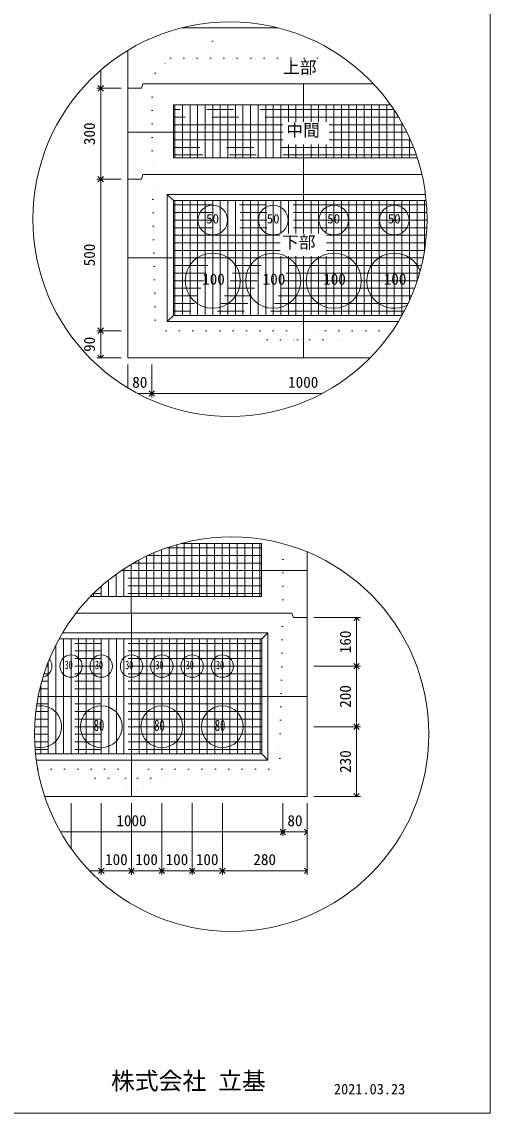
# Model space of a CAD drawing. Units: millimetres, scale not verified. Extents: x -4890 to 18490, y -2316 to 2316.
# Drawn here: x -2944 to -1830, y -1959 to 634 of the extents above; entities that cross this region are included whole.
import ezdxf
from ezdxf.enums import TextEntityAlignment as Align

# ---------------------------------------------------------------- set-up
doc = ezdxf.new("R2010")
doc.units = ezdxf.units.MM
doc.header["$LTSCALE"] = 10
for name, pattern in [('DASHED1', [1.8, 1.2, -0.6]), ('USER2', [50.8, 31.75, -6.35, 6.35, -6.35]), ('USER5', [3.185, 0.01, -3.175])]:
    doc.linetypes.add(name, pattern=pattern)
for name, color, linetype, lineweight in [('0-2_waku', 7, 'Continuous', 18), ('0-3_gaikei', 7, 'Continuous', 18), ('0-4_kakure', 7, 'DASHED1', 5), ('0-5_sunpou', 7, 'Continuous', 5), ('0-8_hole', 7, 'Continuous', 18), ('0-9_uchigawa', 6, 'Continuous', 18), ('0-E_文字１', 7, 'Continuous', 18), ('0-F_コア部分\u3000寸法補助線3', 150, 'USER2', 18), ('1-0_コア部分\u3000寸法補助線2', 150, 'USER2', 18), ('1-1_コア部分\u3000中心補助線', 1, 'Continuous', 18), ('1-2_コア部分\u3000寸法補助線', 7, 'USER2', 5), ('1-3_uchigawa2', 6, 'USER2', 18)]:
    doc.layers.add(name, color=color, linetype=linetype, lineweight=lineweight)
doc.styles.add('ＭＳ ゴシック', font='')
doc.styles.get('ＭＳ ゴシック').set_extended_font_data('MS Gothic')

# ---------------------------------------------------------------- blocks, each defined once
blk = doc.blocks.new('_Open90')
at = {"layer": '0-5_sunpou'}
blk.add_line((0, 0), (-1, 0), dxfattribs=at)
blk.add_lwpolyline([(-0.5, 0.5), (0, 0), (-0.5, -0.5)], dxfattribs=at)

msp = doc.modelspace()

# ---------------------------------------------------------------- linework, layer by layer
at = {"layer": '0-2_waku'}
for p in [(-1829.63, 2316), (-4889.63, -1959), (-4889.63, -1959), (-4889.63, -1959), (-4889.63, -1959)]:
    msp.add_line(p, (-1829.63, -1959), dxfattribs=at)
at = {"layer": '0-3_gaikei'}
for p, q in [((-2562.38, 620.36), (-2508.33, 620.36)), ((-2562.38, 620.36), (-2508.33, 620.36)), ((-2562.38, 620.36), (-2508.33, 620.36)), ((-2335.28, 620.36), (-2562.38, 620.36)), ((-2562.33, 620.36), (-2335.28, 620.36)), ((-2562.33, 620.36), (-2335.28, 620.36)), ((-2691.93, 476.36), (-2691.93, 566.37)), ((-2691.93, 476.36), (-2691.93, -164.44)), ((-2659.53, 476.36), (-2691.93, 476.36)), ((-2659.53, 476.36), (-2691.93, 476.36)), ((-2655.93, 487.16), (-2659.53, 476.36)), ((-2273.72, 487.16), (-2655.32, 487.16)), ((-2107.74, 487.16), (-2274.33, 487.16)), ((-2659.53, 260.36), (-2691.93, 260.36)), ((-2659.53, 260.36), (-2691.93, 260.36)), ((-2655.93, 271.16), (-2659.53, 260.36)), ((-2273.72, 271.16), (-2655.32, 271.16)), ((-1992.03, 271.16), (-2274.33, 271.16)), ((-2691.93, -164.44), (-2115.63, -164.44)), ((-2691.93, -164.44), (-2115.63, -164.44)), ((-2691.93, -164.44), (-2115.63, -164.44)), ((-2265.23, -983.03), (-2265.23, -625.07)), ((-2301.23, -770.63), (-2297.63, -781.43)), ((-2265.23, -781.43), (-2297.63, -781.43))]:
    msp.add_line(p, q, dxfattribs=at)
for points in [[(-2301.23, -770.63), (-2682.83, -770.63), (-2814.9, -770.63)], [(-2889.54, -1206.23), (-2265.23, -1206.23), (-2265.23, -781.43)], [(-2880.4, -1206.23), (-2265.23, -1206.23), (-2265.23, -781.43)]]:
    msp.add_lwpolyline(points, dxfattribs=at)
at = {"layer": '0-4_kakure', "linetype": 'USER5', "lineweight": 18}
for p, q in [((-2490.33, 620.36), (-2490.33, 632.48)), ((-2490.33, 620.36), (-2490.33, 548.36)), ((-2626.52, 512.36), (-2590.52, 548.36)), ((-2590.52, 548.36), (-2178.24, 548.36)), ((-2626.52, 512.36), (-2633.72, 487.16)), ((-2633.72, 487.16), (-2633.72, 271.16)), ((-2626.29, -74.44), (-2633.72, 271.16)), ((-2626.29, -74.44), (-2600.54, -99.64)), ((-2600.54, -99.64), (-2273.72, -99.64)), ((-2360.12, -121.24), (-2381.72, -99.64)), ((-2062.08, -99.64), (-2273.72, -99.64)), ((-2187.32, -121.24), (-2165.72, -99.64)), ((-2360.12, -121.24), (-2288.12, -121.24)), ((-2288.12, -121.24), (-2285.24, -164.44)), ((-2259.32, -121.24), (-2262.2, -164.44)), ((-2259.32, -121.24), (-2187.32, -121.24)), ((-2322.83, -770.63), (-2322.83, -605.49)), ((-2322.83, -770.63), (-2330.26, -1116.23)), ((-2330.26, -1116.23), (-2356.01, -1141.43)), ((-2906.07, -1141.43), (-2682.83, -1141.43)), ((-2769.23, -1163.03), (-2790.83, -1141.43)), ((-2769.23, -1163.03), (-2697.23, -1163.03)), ((-2697.23, -1163.03), (-2694.35, -1206.23)), ((-2356.01, -1141.43), (-2682.83, -1141.43)), ((-2668.43, -1163.03), (-2671.31, -1206.23)), ((-2668.43, -1163.03), (-2596.43, -1163.03)), ((-2596.43, -1163.03), (-2574.83, -1141.43))]:
    msp.add_line(p, q, dxfattribs=at)
at = {"layer": '0-5_sunpou', "color": 150, "lineweight": 18}
for p, q in [((-2756.24, 519.48), (-2756.24, 489.32)), ((-2707.77, 476.36), (-2765.6, 476.36)), ((-2723.61, 476.36), (-2765.6, 476.36)), ((-2756.24, 463.4), (-2756.24, 273.32)), ((-2707.77, 260.36), (-2765.6, 260.36)), ((-2707.77, 260.36), (-2765.6, 260.36)), ((-2756.24, 247.4), (-2756.24, -86.68)), ((-2707.77, -99.64), (-2765.6, -99.64)), ((-2723.61, -99.64), (-2765.6, -99.64)), ((-2756.24, -112.6), (-2756.24, -151.48)), ((-2707.77, -164.44), (-2765.6, -164.44)), ((-2691.93, -180.28), (-2691.93, -235.49)), ((-2634.33, -180.28), (-2634.33, -258.34)), ((-2634.33, -180.28), (-2634.33, -258.34)), ((-2668.15, -248.98), (-2647.29, -248.98)), ((-2621.37, -248.98), (-2229.51, -248.98)), ((-2249.39, -781.43), (-2138.08, -781.43)), ((-2147.44, -794.39), (-2147.44, -883.67)), ((-2249.39, -896.63), (-2138.08, -896.63)), ((-2249.39, -896.63), (-2138.08, -896.63)), ((-2147.44, -909.59), (-2147.44, -1027.67)), ((-2249.39, -1040.63), (-2138.08, -1040.63)), ((-2249.39, -1040.63), (-2138.08, -1040.63)), ((-2147.44, -1053.59), (-2147.44, -1193.27)), ((-2249.39, -1206.23), (-2138.08, -1206.23)), ((-2826.83, -1222.07), (-2826.83, -1329.87)), ((-2754.83, -1222.07), (-2754.83, -1392.53)), ((-2754.83, -1222.07), (-2754.83, -1392.53)), ((-2682.83, -1222.07), (-2682.83, -1392.53)), ((-2682.83, -1222.07), (-2682.83, -1392.53)), ((-2610.83, -1222.07), (-2610.83, -1392.53)), ((-2610.83, -1222.07), (-2610.83, -1392.53)), ((-2538.83, -1222.07), (-2538.83, -1392.53)), ((-2538.83, -1222.07), (-2538.83, -1392.53)), ((-2466.83, -1222.07), (-2466.83, -1392.53)), ((-2466.83, -1222.07), (-2466.83, -1392.53)), ((-2322.83, -1222.07), (-2322.83, -1300.13)), ((-2322.83, -1222.07), (-2322.83, -1300.13)), ((-2265.23, -1222.07), (-2265.23, -1300.13)), ((-2265.23, -1222.07), (-2265.23, -1392.53)), ((-2851.8, -1290.77), (-2335.79, -1290.77)), ((-2309.87, -1290.77), (-2278.19, -1290.77)), ((-2782.69, -1383.17), (-2767.79, -1383.17)), ((-2741.87, -1383.17), (-2695.79, -1383.17)), ((-2669.87, -1383.17), (-2623.79, -1383.17)), ((-2597.87, -1383.17), (-2551.79, -1383.17)), ((-2525.87, -1383.17), (-2479.79, -1383.17)), ((-2453.87, -1383.17), (-2278.19, -1383.17))]:
    msp.add_line(p, q, dxfattribs=at)
for centre in [(-2448.83, 165.44), (-2444.62, -1058.28)]:
    msp.add_circle(centre, 468.88, dxfattribs=at)
at = {"layer": '0-8_hole'}
for centre, radius in [((-2489.72, 163.16), 35.28), ((-2345.72, 163.16), 35.28), ((-2201.72, 163.16), 35.28), ((-2057.72, 163.16), 35.28), ((-2489.72, 19.16), 65.52), ((-2345.72, 19.16), 65.52), ((-2201.72, 19.16), 65.52), ((-2826.83, -896.63), 26.64), ((-2754.83, -896.63), 26.64), ((-2682.83, -896.63), 26.64), ((-2610.83, -896.63), 26.64), ((-2538.83, -896.63), 26.64), ((-2466.83, -896.63), 26.64), ((-2754.83, -1040.63), 49.68), ((-2610.83, -1040.63), 49.68), ((-2466.83, -1040.63), 49.68)]:
    msp.add_circle(centre, radius, dxfattribs=at)
for centre, radius, start, end in [((-2057.72, 19.16), 65.52, 20.66629, 298.32089), ((-2898.83, -896.63), 26.64, 281.59033, 39.2294), ((-2898.83, -1040.63), 49.68, 253.99064, 101.55918)]:
    msp.add_arc(centre, radius, start, end, dxfattribs=at)
at = {"layer": '0-9_uchigawa'}
for p, q in [((-2597.72, 224.36), (-2583.32, 209.96)), ((-2597.72, -78.04), (-2597.72, 224.36)), ((-2583.32, 209.96), (-2273.72, 209.96)), ((-2583.32, -63.64), (-2583.32, 209.96)), ((-2273.72, 209.96), (-1982.07, 209.96)), ((-2597.72, -78.04), (-2583.32, -63.64)), ((-2583.32, -63.64), (-2039.72, -63.64)), ((-2597.72, -78.04), (-2048.13, -78.04)), ((-2358.83, -1119.83), (-2358.83, -817.43)), ((-2373.23, -1105.43), (-2373.23, -831.83)), ((-2911.12, -1105.43), (-2373.23, -1105.43)), ((-2358.83, -1119.83), (-2373.23, -1105.43)), ((-2909.44, -1119.83), (-2358.83, -1119.83))]:
    msp.add_line(p, q, dxfattribs=at)
for points in [[(-2597.72, 224.36), (-2273.72, 224.36), (-1983.67, 224.36)], [(-2855.19, -831.83), (-2682.83, -831.83), (-2373.23, -831.83), (-2358.83, -817.43)], [(-2846.91, -817.43), (-2682.83, -817.43), (-2358.83, -817.43)]]:
    msp.add_lwpolyline(points, dxfattribs=at)
at = {"layer": '0-F_コア部分\u3000寸法補助線3'}
for p, q in [((-2579.72, 310.76), (-2579.72, 436.76)), ((-2543.72, 310.76), (-2543.72, 436.76)), ((-2507.72, 310.76), (-2507.72, 436.76)), ((-2471.72, 310.76), (-2471.72, 436.76)), ((-2435.72, 310.76), (-2435.72, 436.76)), ((-2399.72, 310.76), (-2399.72, 436.76)), ((-2363.72, 310.76), (-2363.72, 436.76)), ((-2327.72, 310.76), (-2327.72, 436.76)), ((-2291.72, 396.99), (-2291.72, 436.76)), ((-2255.72, 396.99), (-2255.72, 436.76)), ((-2219.72, 396.99), (-2219.72, 436.76)), ((-2183.72, 310.76), (-2183.72, 436.76)), ((-2147.72, 310.76), (-2147.72, 436.76)), ((-2111.72, 310.76), (-2111.72, 436.76)), ((-2075.72, 310.76), (-2075.72, 436.76)), ((-2322.72, 389.96), (-2583.32, 389.96)), ((-2037.2, 389.96), (-2212.56, 389.96)), ((-2039.72, 310.76), (-2039.72, 394.51)), ((-2322.72, 353.96), (-2583.32, 353.96)), ((-2291.72, 310.76), (-2291.72, 343.08)), ((-2255.72, 310.76), (-2255.72, 343.08)), ((-2219.72, 310.76), (-2219.72, 343.08)), ((-2019.52, 353.96), (-2212.56, 353.96)), ((-2003.72, 310.76), (-2003.72, 312.83)), ((-2579.72, -63.64), (-2579.72, 209.96)), ((-2543.72, -63.64), (-2543.72, 209.96)), ((-2507.72, -63.64), (-2507.72, 209.96)), ((-2471.72, -63.64), (-2471.72, 209.96)), ((-2435.72, -63.64), (-2435.72, 209.96)), ((-2399.72, -63.64), (-2399.72, 209.96)), ((-2363.72, -63.64), (-2363.72, 209.96)), ((-2327.72, 131.19), (-2327.72, 209.96)), ((-2291.72, 131.19), (-2291.72, 209.96)), ((-2255.72, 131.19), (-2255.72, 209.96)), ((-2219.72, 131.19), (-2219.72, 209.96)), ((-2183.72, -63.64), (-2183.72, 209.96)), ((-2147.72, -63.64), (-2147.72, 209.96)), ((-2111.72, -63.64), (-2111.72, 209.96)), ((-2075.72, -63.64), (-2075.72, 209.96)), ((-2039.72, -63.64), (-2039.72, 209.96)), ((-2003.72, 18.05), (-2003.72, 209.96)), ((-1981.17, 199.16), (-2583.32, 199.16)), ((-1979.96, 163.16), (-2583.32, 163.16)), ((-2329.34, 127.16), (-2583.32, 127.16)), ((-1981.52, 127.16), (-2219.18, 127.16)), ((-2329.34, 91.16), (-2583.32, 91.16)), ((-1985.87, 91.16), (-2219.18, 91.16)), ((-1993.11, 55.16), (-2583.32, 55.16)), ((-2327.72, -63.64), (-2327.72, 77.28)), ((-2291.72, -63.64), (-2291.72, 77.28)), ((-2255.72, -63.64), (-2255.72, 77.28)), ((-2219.72, -63.64), (-2219.72, 77.28)), ((-2003.36, 19.16), (-2583.32, 19.16)), ((-2016.84, -16.84), (-2583.32, -16.84)), ((-2033.86, -52.84), (-2583.32, -52.84)), ((-2593.44, -731.03), (-2593.44, -613.65)), ((-2557.44, -731.03), (-2557.44, -605.03)), ((-2521.44, -731.03), (-2521.44, -605.03)), ((-2485.44, -731.03), (-2485.44, -605.03)), ((-2449.44, -731.03), (-2449.44, -605.03)), ((-2413.44, -731.03), (-2413.44, -605.03)), ((-2377.44, -731.03), (-2377.44, -605.03)), ((-2665.44, -731.03), (-2665.44, -644.66)), ((-2629.44, -731.03), (-2629.44, -627.36)), ((-2701.44, -731.03), (-2701.44, -665.99)), ((-2373.84, -651.83), (-2678.39, -651.83)), ((-2737.44, -731.03), (-2737.44, -692.08)), ((-2373.84, -687.83), (-2732.05, -687.83)), ((-2773.44, -731.03), (-2773.44, -724.03)), ((-2373.23, -842.63), (-2860.97, -842.63)), ((-2844.83, -1105.43), (-2844.83, -831.83)), ((-2808.83, -1105.43), (-2808.83, -831.83)), ((-2772.83, -1105.43), (-2772.83, -831.83)), ((-2736.83, -1105.43), (-2736.83, -831.83)), ((-2700.83, -1105.43), (-2700.83, -831.83)), ((-2664.83, -1105.43), (-2664.83, -831.83)), ((-2628.83, -1105.43), (-2628.83, -831.83)), ((-2592.83, -1105.43), (-2592.83, -831.83)), ((-2556.83, -1105.43), (-2556.83, -831.83)), ((-2520.83, -1105.43), (-2520.83, -831.83)), ((-2484.83, -1105.43), (-2484.83, -831.83)), ((-2448.83, -1105.43), (-2448.83, -831.83)), ((-2412.83, -1105.43), (-2412.83, -831.83)), ((-2376.83, -1105.43), (-2376.83, -831.83)), ((-2373.23, -878.63), (-2877.72, -878.63)), ((-2880.83, -1105.43), (-2880.83, -886.32)), ((-2373.23, -914.63), (-2890.95, -914.63)), ((-2373.23, -950.63), (-2900.97, -950.63)), ((-2373.23, -986.63), (-2907.99, -986.63)), ((-2373.23, -1022.63), (-2912.14, -1022.63)), ((-2373.23, -1058.63), (-2913.5, -1058.63)), ((-2373.23, -1094.63), (-2912.09, -1094.63))]:
    msp.add_line(p, q, dxfattribs=at)
at = {"layer": '1-0_コア部分\u3000寸法補助線2'}
for p, q in [((-2561.72, 310.76), (-2561.72, 436.76)), ((-2525.72, 310.76), (-2525.72, 436.76)), ((-2489.72, 310.76), (-2489.72, 436.76)), ((-2453.72, 310.76), (-2453.72, 436.76)), ((-2381.72, 310.76), (-2381.72, 436.76)), ((-2309.72, 396.99), (-2309.72, 436.76)), ((-2237.72, 396.99), (-2237.72, 436.76)), ((-2165.72, 310.76), (-2165.72, 436.76)), ((-2093.72, 310.76), (-2093.72, 436.76)), ((-2047.55, 407.96), (-2583.32, 407.96)), ((-2309.72, 310.76), (-2309.72, 343.08)), ((-2237.72, 310.76), (-2237.72, 343.08)), ((-2021.72, 310.76), (-2021.72, 358.89)), ((-2012.06, 335.96), (-2583.32, 335.96)), ((-2525.72, -63.64), (-2525.72, 209.96)), ((-2489.72, -63.64), (-2489.72, 209.96)), ((-2453.72, -63.64), (-2453.72, 209.96)), ((-2381.72, -63.64), (-2381.72, 209.96)), ((-2309.72, 131.19), (-2309.72, 209.96)), ((-2237.72, 131.19), (-2237.72, 209.96)), ((-2165.72, -63.64), (-2165.72, 209.96)), ((-2093.72, -63.64), (-2093.72, 209.96)), ((-2021.72, -28.01), (-2021.72, 209.96)), ((-1980.22, 181.16), (-2583.32, 181.16)), ((-2329.34, 109.16), (-2583.32, 109.16)), ((-1983.34, 109.16), (-2219.18, 109.16)), ((-2309.72, -63.64), (-2309.72, 77.28)), ((-2237.72, -63.64), (-2237.72, 77.28)), ((-1997.84, 37.16), (-2583.32, 37.16)), ((-2024.88, -34.84), (-2583.32, -34.84)), ((-2575.44, -731.03), (-2575.44, -608.02)), ((-2503.44, -731.03), (-2503.44, -605.03)), ((-2431.44, -731.03), (-2431.44, -605.03)), ((-2647.44, -731.03), (-2647.44, -635.54)), ((-2373.84, -633.83), (-2643.84, -633.83)), ((-2719.44, -731.03), (-2719.44, -678.39)), ((-2373.84, -705.83), (-2753.86, -705.83)), ((-2862.83, -1105.43), (-2862.83, -846.27)), ((-2790.83, -1105.43), (-2790.83, -831.83)), ((-2718.83, -1105.43), (-2718.83, -831.83)), ((-2646.83, -1105.43), (-2646.83, -831.83)), ((-2574.83, -1105.43), (-2574.83, -831.83)), ((-2502.83, -1105.43), (-2502.83, -831.83)), ((-2430.83, -1105.43), (-2430.83, -831.83)), ((-2373.23, -860.63), (-2869.81, -860.63)), ((-2373.23, -932.63), (-2896.35, -932.63)), ((-2898.83, -1105.43), (-2898.83, -941.91)), ((-2373.23, -1004.63), (-2910.42, -1004.63)), ((-2373.23, -1076.63), (-2913.14, -1076.63))]:
    msp.add_line(p, q, dxfattribs=at)
at = {"layer": '1-1_コア部分\u3000中心補助線'}
for p, q in [((-2273.72, 396.99), (-2273.72, 487.16)), ((-2322.72, 371.96), (-2691.93, 371.96)), ((-2027.88, 371.96), (-2212.56, 371.96)), ((-2273.72, 271.16), (-2273.72, 343.08)), ((-2273.72, 131.19), (-2273.72, 271.16)), ((-2691.32, 73.16), (-1989.12, 73.16)), ((-2273.72, -164.44), (-2273.72, 77.28)), ((-2266.46, -669.83), (-2707.21, -669.83)), ((-2683.44, -770.63), (-2683.44, -654.78)), ((-2682.83, -1206.23), (-2682.83, -770.63)), ((-2904.85, -968.63), (-2265.23, -968.63))]:
    msp.add_line(p, q, dxfattribs=at)
at = {"layer": '1-2_コア部分\u3000寸法補助線'}
for p, q in [((-2058.99, 425.96), (-2583.32, 425.96)), ((-2561.72, 310.76), (-2561.72, 436.76)), ((-2489.72, 310.76), (-2489.72, 436.76)), ((-2417.72, 310.76), (-2417.72, 436.76)), ((-2345.72, 310.76), (-2345.72, 436.76)), ((-2201.72, 310.76), (-2201.72, 436.76)), ((-2129.72, 310.76), (-2129.72, 436.76)), ((-2057.72, 310.76), (-2057.72, 424.05)), ((-2005.45, 317.96), (-2583.32, 317.96)), ((-2561.72, -63.64), (-2561.72, 209.96)), ((-2489.72, -63.64), (-2489.72, 209.96)), ((-2417.72, -63.64), (-2417.72, 209.96)), ((-2345.72, -63.64), (-2345.72, 209.96)), ((-2201.72, -63.64), (-2201.72, 209.96)), ((-2129.72, -63.64), (-2129.72, 209.96)), ((-2057.72, -63.64), (-2057.72, 209.96)), ((-1985.72, 92.13), (-1985.72, 209.96)), ((-1980.39, 145.16), (-2583.32, 145.16)), ((-2009.67, 1.16), (-2583.32, 1.16)), ((-2611.44, -731.03), (-2611.44, -620.08)), ((-2373.84, -615.83), (-2599.82, -615.83)), ((-2539.44, -731.03), (-2539.44, -605.03)), ((-2467.44, -731.03), (-2467.44, -605.03)), ((-2395.44, -731.03), (-2395.44, -605.03)), ((-2373.84, -723.83), (-2773.24, -723.83)), ((-2755.44, -731.03), (-2755.44, -707.23)), ((-2826.83, -1105.43), (-2826.83, -831.83)), ((-2754.83, -1105.43), (-2754.83, -831.83)), ((-2610.83, -1105.43), (-2610.83, -831.83)), ((-2538.83, -1105.43), (-2538.83, -831.83)), ((-2466.83, -1105.43), (-2466.83, -831.83)), ((-2394.83, -1105.43), (-2394.83, -831.83)), ((-2373.23, -896.63), (-2884.75, -896.63)), ((-2898.83, -1105.43), (-2898.83, -941.91)), ((-2373.23, -1040.63), (-2913.17, -1040.63))]:
    msp.add_line(p, q, dxfattribs=at)
at = {"layer": '1-3_uchigawa2'}
for p, q in [((-2583.32, 436.76), (-2273.72, 436.76)), ((-2583.32, 436.76), (-2583.32, 310.76)), ((-2066.43, 436.76), (-2273.72, 436.76)), ((-2583.32, 310.76), (-2273.72, 310.76)), ((-2003.04, 310.76), (-2273.72, 310.76)), ((-2373.84, -605.03), (-2564.67, -605.03)), ((-2373.84, -605.03), (-2373.84, -731.03)), ((-2780.41, -731.03), (-2683.44, -731.03)), ((-2373.84, -731.03), (-2683.44, -731.03))]:
    msp.add_line(p, q, dxfattribs=at)

# ---------------------------------------------------------------- block references
at = {"layer": '0-5_sunpou', "xscale": 12.96, "yscale": 12.96}
for p, rotation in [((-2756.24, 476.36), 270), ((-2756.24, 476.36), 90), ((-2756.24, 260.36), 270), ((-2756.24, 260.36), 90), ((-2756.24, -99.64), 270), ((-2756.24, -99.64), 90), ((-2756.24, -164.44), 270), ((-2634.33, -248.98), 180), ((-2147.44, -781.43), 90), ((-2147.44, -896.63), 270), ((-2147.44, -896.63), 90), ((-2147.44, -1040.63), 270), ((-2147.44, -1040.63), 90), ((-2147.44, -1206.23), 270), ((-2322.83, -1290.77), 180), ((-2754.83, -1383.17), 180), ((-2682.83, -1383.17), 180), ((-2610.83, -1383.17), 180), ((-2538.83, -1383.17), 180), ((-2466.83, -1383.17), 180)]:
    msp.add_blockref('_Open90', p, dxfattribs=dict(at, rotation=rotation))
for p in [(-2634.33, -248.98), (-2322.83, -1290.77), (-2265.23, -1290.77), (-2754.83, -1383.17), (-2682.83, -1383.17), (-2610.83, -1383.17), (-2538.83, -1383.17), (-2466.83, -1383.17), (-2265.23, -1383.17)]:
    msp.add_blockref('_Open90', p, dxfattribs=at)

# ---------------------------------------------------------------- texts
at = {"layer": '0-5_sunpou', "style": 'ＭＳ ゴシック'}
for s, p in [('300', (-2762, 341.36)), ('500', (-2762, 53.36)), ('90', (-2762, -150.04)), ('160', (-2153.2, -866.03)), ('200', (-2153.2, -995.63)), ('230', (-2153.2, -1150.43))]:
    msp.add_text(s, height=26.39, rotation=90, dxfattribs=at).set_placement(p, align=Align.BOTTOM_LEFT)
for s, p in [('80', (-2681.13, -243.22)), ('1000', (-2310.33, -243.22)), ('1000', (-2718.83, -1285.01)), ('80', (-2312.03, -1285.01)), ('100', (-2745.83, -1377.41)), ('100', (-2673.83, -1377.41)), ('100', (-2601.83, -1377.41)), ('100', (-2529.83, -1377.41)), ('280', (-2393.03, -1377.41))]:
    msp.add_text(s, height=26.39, dxfattribs=at).set_placement(p, align=Align.BOTTOM_LEFT)
at = {"layer": '0-E_文字１', "style": 'ＭＳ ゴシック'}
for s, height, p in [('上部', 29.33, (-2322.52, 502.72)), ('中間', 29.33, (-2314.8, 353.25)), ('50', 22.43, (-2505.27, 148.51)), ('50', 22.43, (-2361.27, 148.51)), ('50', 22.43, (-2217.27, 148.51)), ('50', 22.43, (-2073.27, 148.51)), ('下部', 29.33, (-2325.03, 87)), ('100', 26.39, (-2514.88, 1.75)), ('100', 26.39, (-2370.88, 1.75)), ('100', 26.39, (-2226.88, 1.75)), ('100', 26.39, (-2082.88, 1.75)), ('株式会社 立基', 41.57, (-2731.86, -1915.52)), ('2021.03.23', 24.94, (-2201.35, -1921.73))]:
    msp.add_text(s, height=height, dxfattribs=at).set_placement(p, align=Align.BOTTOM_LEFT)
at = {"layer": '0-E_文字１', "style": 'ＭＳ ゴシック', "width": 0.7}
for s, height, p in [('30', 20.19, (-2841.95, -909.97)), ('30', 20.19, (-2769.95, -909.97)), ('30', 20.19, (-2697.95, -909.97)), ('30', 20.19, (-2625.95, -909.97)), ('30', 20.19, (-2553.95, -909.97)), ('30', 20.19, (-2481.95, -909.97)), ('80', 26.39, (-2772.88, -1058.4)), ('80', 26.39, (-2628.88, -1058.4)), ('80', 26.39, (-2484.88, -1058.4))]:
    msp.add_text(s, height=height, dxfattribs=at).set_placement(p, align=Align.BOTTOM_LEFT)

doc.saveas('drawing.dxf')
